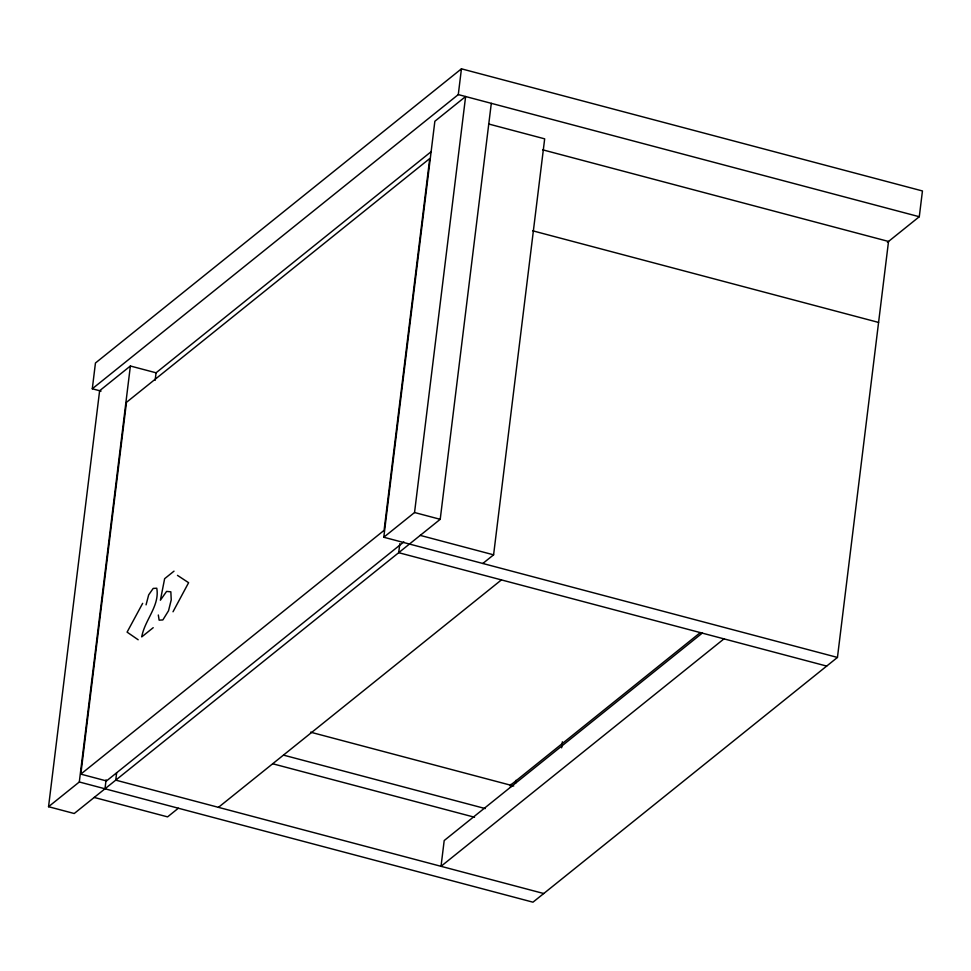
<?xml version="1.0" encoding="UTF-8"?>
<svg xmlns="http://www.w3.org/2000/svg" width="971" height="971" viewBox="0 0 971 971"><rect width="100%" height="100%" fill="white"/><g stroke="black" fill="none" stroke-linecap="round" stroke-linejoin="round"><path stroke-width="1.46" d="M101.069 391.107L92.294 388.776L95.449 363.008L461.443 68.82L922.45 190.959L919.282 216.727L887.409 242.349M491.302 103.339L440.215 519.315L74.221 813.516L48.55 806.707L99.625 390.73L130.381 366.006L156.064 372.803L431.039 151.767M48.55 806.707L79.306 781.983L130.381 366.006M80.824 774.13L126.473 402.322L429.728 158.564L384.079 530.372L80.824 774.13L106.507 780.939L403.851 541.915M104.977 788.792L106.094 779.774M155.142 380.316L156.064 372.803M116.666 772.625L115.743 780.138L543.736 893.526M383.788 537.242L434.862 121.254L465.619 96.53L414.544 512.518L383.788 537.242L837.451 657.428L888.526 241.451L542.68 149.813M399.809 543.675L398.705 552.693L826.685 666.082M92.294 388.776L458.288 94.588L461.443 68.82M482.83 563.471L493.596 554.829L544.67 138.841L488.571 123.972M510.515 787.372L510.88 784.374M515.552 783.379L515.917 780.368M561.626 747.816L562.367 741.808M146.063 604.848L148.684 594.871L153.187 588.426L156.768 588.22C159.96 605.807 144.594 620.093 141.754 636.891L153.212 627.691M173.008 611.779L188.605 582.697L177.475 575.366M142.652 603.355L127.092 632.133L138.173 639.768M174.015 571.154L164.633 578.692L160.385 600.224L166.611 591.4L170.847 591.825L171.236 599.884L168.529 610.759L162.861 619.935L159.135 620.153L158.322 615.007M178.348 808.224L167.582 816.878L94.223 797.446M218.451 807.35L501.412 579.905M509.957 785.624L700.334 632.582M702.385 633.007L444.196 840.546L441.028 866.314L723.978 638.869M837.451 657.428L532.97 902.18L79.306 781.983M458.288 94.588L919.282 216.727M532.678 230.795L878.585 322.433M414.544 512.518L440.215 519.315M420.225 535.385L493.596 554.829M310.562 732.183L513.72 786.012M283.605 755.147L485.282 808.576M272.839 763.801L474.516 817.23"/></g></svg>
